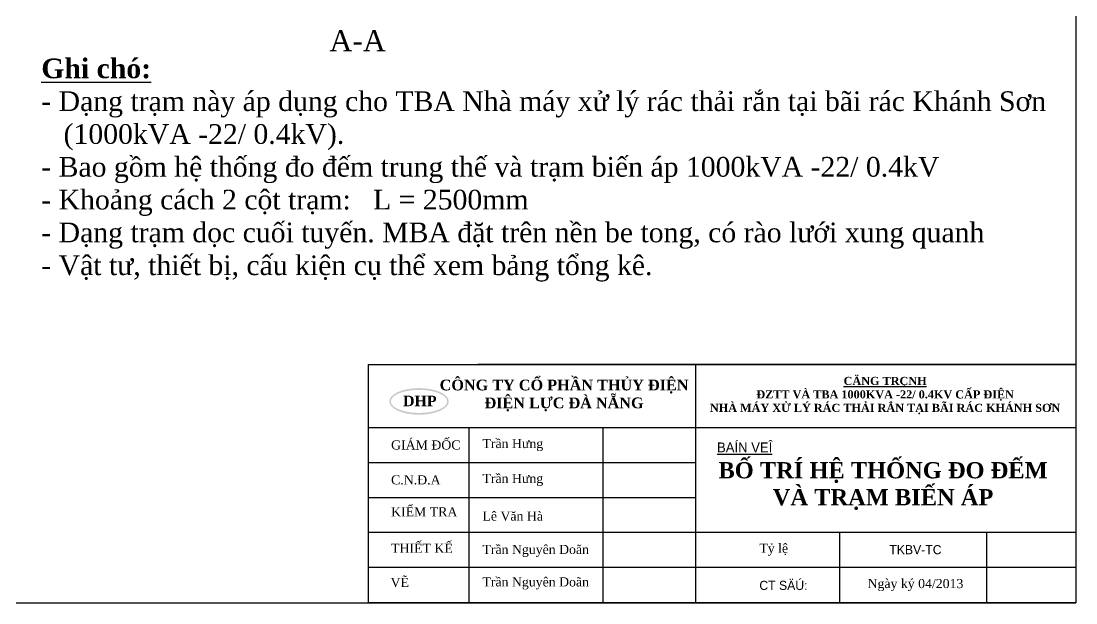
# Model space of a CAD drawing. Header units: inches. Extents: x -246336 to 136055, y -106871 to 69513.
# Drawn here: x -204663 to -191395, y 58 to 7374 of the extents above; entities that cross this region are included whole.
import ezdxf

# ---------------------------------------------------------------- set-up
doc = ezdxf.new("R2010")
doc.units = ezdxf.units.IN
doc.header["$MEASUREMENT"] = 0
for name, color, linetype in [('KTEN', 7, 'Continuous'), ('T_VAT', 7, 'Continuous'), ('XA-TT1', 7, 'Continuous')]:
    doc.layers.add(name, color=color, linetype=linetype)
doc.styles.add('ANH', font='Vhavan.ttf', dxfattribs={"height": 2})
doc.styles.add('khung ten', font='Varr.ttf')
doc.styles.add('Kten', font='Vtimen.ttf')
doc.styles.get("Standard").update_dxf_attribs({"font": 'VNTIME_0.TTF', "height": 86})
doc.styles.add('VIET25', font='VNTIME_0.TTF', dxfattribs={"height": 2.5})
doc.styles.add('VIET4', font='Vhtime.ttf', dxfattribs={"height": 4})

# ---------------------------------------------------------------- blocks, each defined once
blk = doc.blocks.new('TDE')
h = blk.add_hatch(color=5)
edge = h.paths.add_edge_path()
edge.add_ellipse((2364.2, -115), major_axis=(-277.3, 0), ratio=0.448156, start_angle=0, end_angle=360)
edge = h.paths.add_edge_path(flags=16)
edge.add_ellipse((2364.2, -115), major_axis=(262.5, 0), ratio=0.409156, start_angle=0, end_angle=360)
h.paths.add_polyline_path([(2190.8, -37), (2539.6, -37), (2539.6, -184), (2190.8, -184)], flags=8)
at = {"insert": (2215.3, -61.5), "char_height": 98, "width": 363.53, "attachment_point": 1, "style": 'ANH'}
blk.add_mtext('{\\fTimes New Roman|b1|i0|c0|p18;\\C1;DHP}', dxfattribs=at)

msp = doc.modelspace()

# ---------------------------------------------------------------- linework, layer by layer
at = {"color": 1}
for p, q in [((-191394.958, 18911.503), (-191394.958, 58.466)), ((-200293.424, 58.466), (-200293.424, 3056.047)), ((-198901.956, 3056.047), (-191394.958, 3056.047)), ((-191394.958, 3056.047), (-191394.958, 58.466)), ((-216812.302, 58.466), (-191394.958, 58.466)), ((-191394.958, 58.466), (-200293.424, 58.466)), ((-191394.958, 58.466), (-200293.424, 58.466)), ((-191394.958, 58.466), (-200293.424, 58.466)), ((-200293.424, 58.466), (-191394.958, 58.466)), ((-200293.424, 58.466), (-191394.958, 58.466)), ((-191394.958, 58.466), (-198931.959, 58.466)), ((-198931.959, 58.466), (-191394.958, 58.466))]:
    msp.add_line(p, q, dxfattribs=at)
for p, q in [((-194365.879, 58.466), (-194365.879, 946.148)), ((-192513.339, 58.466), (-192513.339, 946.148))]:
    msp.add_line(p, q)
at = {"layer": 'KTEN', "color": 1}
for p, q in [((-200293.424, 3056.047), (-191394.958, 3056.047)), ((-191394.958, 3056.047), (-198919.198, 3056.047)), ((-198915.246, 3056.047), (-191394.958, 3056.047))]:
    msp.add_line(p, q, dxfattribs=at)
at = {"layer": 'KTEN'}
for p, q in [((-196181.425, 3056.047), (-196181.425, 58.466)), ((-200293.424, 2263.194), (-191394.958, 2263.194)), ((-200293.424, 2263.108), (-191394.958, 2263.108)), ((-199031.487, 2263.108), (-199031.487, 58.466)), ((-199031.17, 2263.194), (-199031.17, 58.552)), ((-197346.652, 2263.108), (-197346.652, 58.466)), ((-200293.424, 1824.121), (-196181.425, 1824.121)), ((-200293.424, 1385.135), (-196181.425, 1385.135)), ((-200293.424, 946.148), (-195437.864, 946.148)), ((-195437.864, 946.148), (-191394.958, 946.148)), ((-200293.424, 507.162), (-195438.181, 507.162)), ((-195437.864, 507.162), (-191399.748, 507.162))]:
    msp.add_line(p, q, dxfattribs=at)

# ---------------------------------------------------------------- block references
at = {"xscale": 1.348539188259747, "yscale": 1.348539188259747, "zscale": 1.348539192}
msp.add_blockref('TDE', (-202845.402, 2746.972), dxfattribs=at)

# ---------------------------------------------------------------- texts
for s, insert, char_height, width, attachment_point, style in [('{\\fVNtimes new roman|b1|i0|c0|p34;\\L\\C0;CÄNG TRÇNH \\P\\fTimes New Roman|b1|i0|c238|p18;\\lĐ\\fTimes New Roman|b1|i0|c0|p18;ZTT VÀ TBA 1000KVA -22/ 0.4KV CẤP \\fTimes New Roman|b1|i0|c238|p18;Đ\\fTimes New Roman|b1|i0|c0|p18;IỆN\\P\\C1;NHÀ MÁY XỬ LÝ RÁC THẢI RẮN TẠI BÃI RÁC KHÁNH S\\fTimes New Roman|b1|i0|c163|p18;Ơ\\fTimes New Roman|b1|i0|c0|p18;N}', (-193794.711, 2665.035), 101.620251, 4546.63693, 5, 'Kten'), ('{\\fTimes New Roman|b1|i0|c0|p18;CÔNG TY CỔ PHẦN THỦY \\fTimes New Roman|b1|i0|c238|p18;Đ\\fTimes New Roman|b1|i0|c0|p18;IỆN\\P\\fTimes New Roman|b1|i0|c238|p18;Đ\\fTimes New Roman|b1|i0|c0|p18;IỆN LỰC \\fTimes New Roman|b1|i0|c238|p18;Đ\\fTimes New Roman|b1|i0|c0|p18;À NẴNG}', (-197833.086, 2665.387), 134.891117, 5449.43752, 5, 'khung ten'), ('{\\fTimes New Roman|b0|i0|c0|p18;Trần H\\fTimes New Roman|b0|i0|c163|p18;ư\\fTimes New Roman|b0|i0|c0|p18;ng}', (-198859.563, 2043.615), 114.907248, 2382.71164, 4, 'khung ten'), ('{\\fTimes New Roman|b1|i0|c0|p18;BỐ TRÍ HỆ THỐNG \\fTimes New Roman|b1|i0|c238|p18;Đ\\fTimes New Roman|b1|i0|c0|p18;O \\fTimes New Roman|b1|i0|c238|p18;Đ\\fTimes New Roman|b1|i0|c0|p18;ẾM VÀ TRẠM BIẾN ÁP}', (-193820.654, 1828.435), 203.48328, 4164.62446, 2, 'khung ten'), ('{\\fTimes New Roman|b0|i0|c0|p18;Trần H\\fTimes New Roman|b0|i0|c163|p18;ư\\fTimes New Roman|b0|i0|c0|p18;ng}', (-198859.563, 1604.628), 114.907248, 2382.71164, 4, 'khung ten'), ('{\\fTimes New Roman|b0|i0|c0|p18;Lê V\\fTimes New Roman|b0|i0|c238|p18;ă\\fTimes New Roman|b0|i0|c0|p18;n Hà}', (-198859.563, 1148.682), 114.907248, 2382.71164, 4, 'khung ten'), ('{\\fTimes New Roman|b0|i0|c0|p18;Trần Nguyên Doãn}', (-198859.563, 711.954), 114.90725, 2382.71164, 4, 'khung ten'), ('{\\fTimes New Roman|b0|i0|c0|p18;Trần Nguyên Doãn}', (-198859.563, 303.764), 114.90725, 2382.71164, 4, 'khung ten')]:
    msp.add_mtext(s, dxfattribs=dict(insert=insert, char_height=char_height, width=width, attachment_point=attachment_point, style=style))
at = {"width": 1349.78044, "attachment_point": 4}
for s, insert, char_height in [('{\\fTimes New Roman|b0|i0|c0|p18;GIÁM \\fTimes New Roman|b0|i0|c238|p18;Đ\\fTimes New Roman|b0|i0|c0|p18;ỐC}', (-200008.655, 2043.657), 114.907248), ('{\\fTimes New Roman|b0|i0|c0|p18;C.N.\\fTimes New Roman|b0|i0|c238|p18;Đ\\fTimes New Roman|b0|i0|c0|p18;.A}', (-200008.655, 1604.671), 114.907248), ('{\\fTimes New Roman|b0|i0|c0|p18;KIỂM TRA}', (-200008.655, 1203.358), 114.90725), ('{\\fTimes New Roman|b0|i0|c0|p18;THIẾT KẾ}', (-200008.972, 745.535), 114.90725), ('{\\fTimes New Roman|b0|i0|c0|p18;VẼ}', (-200015.087, 314.395), 114.90725)]:
    msp.add_mtext(s, dxfattribs=dict(at, insert=insert, char_height=char_height))
at = {"layer": 'T_VAT', "ltscale": 0.01, "style": 'khung ten'}
for s, insert, char_height, width, attachment_point in [('{\\LBAÍN VEÎ}', (-195909.041, 2013.744), 123.08473, 3968.66871, 4), ('{\\fTimes New Roman|b0|i0|c0|p18;Tỷ lệ}', (-195376.922, 726.655), 114.90725, 1125.13405, 4), ('TKBV-TC', (-193413.035, 726.698), 114.9072, 1799.39024, 5), ('CT SÄÚ: ', (-195376.922, 277.96), 114.9072, 1125.13405, 4), ('{\\fTimes New Roman|b0|i0|c0|p18;Ngày ký 04/2013}', (-193413.035, 282.814), 114.90725, 1799.39024, 5)]:
    msp.add_mtext(s, dxfattribs=dict(at, insert=insert, char_height=char_height, width=width, attachment_point=attachment_point))
at = {"layer": 'XA-TT1', "attachment_point": 1}
for s, insert, char_height, width, style in [('A-a', (-200783.961, 7259.723), 264, 1025.93333, 'VIET4'), ('{\\f.VnTimeH|b1|i0|c0|p34;\\LGhi chó:\\f.VnTimeH|b0|i0|c0|p34;\\l\\P\\fTimes New Roman|b0|i0|c0|p18;- Dạng trạm này áp dụng cho TBA Nhà máy xử lý rác thải rắn tại bãi rác Khánh S\\fTimes New Roman|b0|i0|c163|p18;ơ\\fTimes New Roman|b0|i0|c0|p18;n\\P   (1000kVA -22/ 0.4kV).\\P- Bao gồm hệ thống \\fTimes New Roman|b0|i0|c238|p18;đ\\fTimes New Roman|b0|i0|c0|p18;o \\fTimes New Roman|b0|i0|c238|p18;đ\\fTimes New Roman|b0|i0|c0|p18;ếm trung thế và trạm biến áp 1000kVA -22/ 0.4kV\\P- Khoảng cách 2 cột trạm:   L = 2500mm\\P- Dạng trạm dọc cuối tuyến. MBA \\fTimes New Roman|b0|i0|c238|p18;đ\\fTimes New Roman|b0|i0|c0|p18;ặt trên nền be tong, có rào l\\fTimes New Roman|b0|i0|c163|p18;ư\\fTimes New Roman|b0|i0|c0|p18;ới xung quanh\\P- Vật t\\fTimes New Roman|b0|i0|c163|p18;ư\\fTimes New Roman|b0|i0|c0|p18;, thiết bị, cấu kiện cụ thể xem bảng tổng kê.}', (-204408.398, 6903.243), 247.5, 12924.45, 'VIET25')]:
    msp.add_mtext(s, dxfattribs=dict(at, insert=insert, char_height=char_height, width=width, style=style))

doc.saveas('drawing.dxf')
